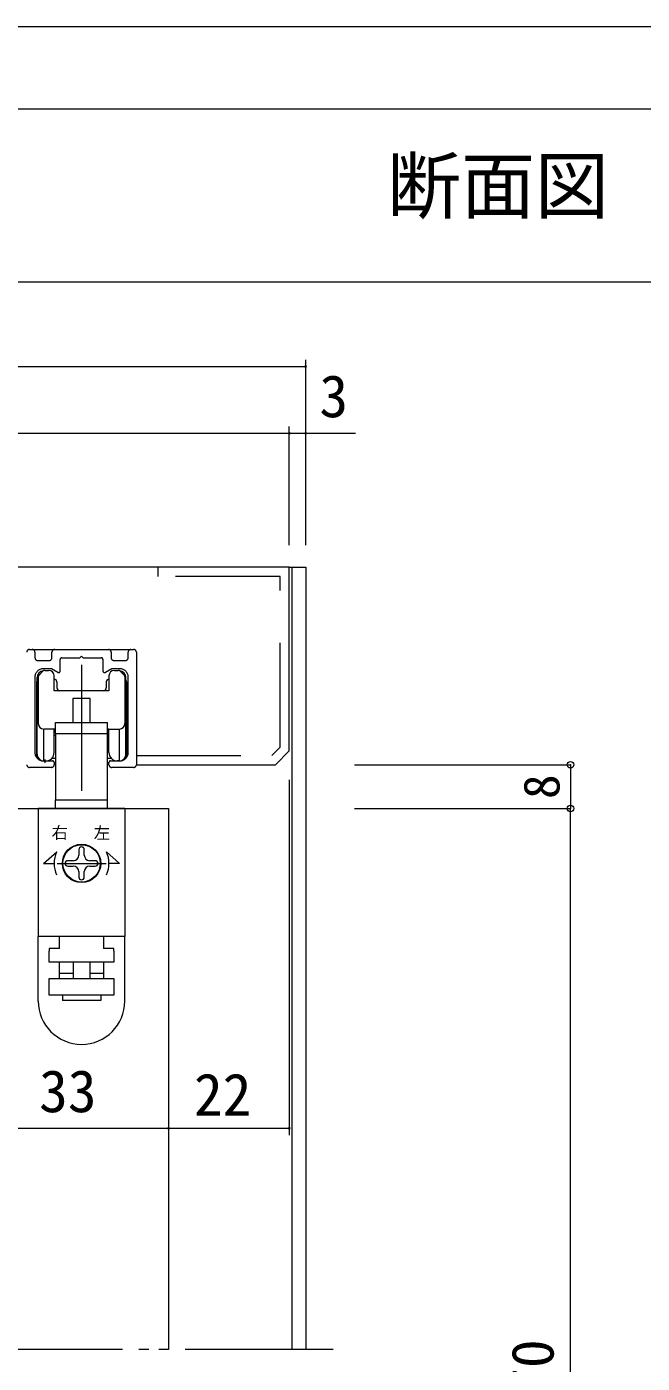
# Model space of a CAD drawing. Units: millimetres on the paper, enlarged 10 times, with parts at other scales. Extents: x -2000 to 2000, y -1385 to 1385.
# Drawn here: x -1081 to -707, y 573 to 1385 of the extents above; entities that cross this region are included whole.
import ezdxf
from ezdxf.enums import TextEntityAlignment as Align

# ---------------------------------------------------------------- set-up
doc = ezdxf.new("R2010")
doc.units = ezdxf.units.MM
doc.header["$LTSCALE"] = 10
doc.header["$PDMODE"] = 32
doc.header["$PDSIZE"] = 4
for name, pattern in [('DOUBLE_CHAIN2', [12.8, 9, -1, 0.6, -0.6, 0.6, -1]), ('USER2', [9.525, 6.35, -3.175]), ('USER3', [31.75, 15.875, -3.175, 3.175, -3.175, 3.175, -3.175]), ('USER4', [50.8, 31.75, -6.35, 6.35, -6.35])]:
    doc.linetypes.add(name, pattern=pattern)
doc.layers.add('1-1_0', color=7, linetype='Continuous', lineweight=20)
doc.layers.add('2-0_18', color=7, linetype='Continuous', lineweight=18)
doc.styles.add('ＭＳ ゴシック', font='')
doc.styles.get('ＭＳ ゴシック').set_extended_font_data('MS Gothic')

msp = doc.modelspace()

# ---------------------------------------------------------------- linework, layer by layer
at = {"layer": '1-1_0'}
for p, q in [((-1950, 1335), (380, 1335)), ((-1950, 1230), (380, 1230))]:
    msp.add_line(p, q, dxfattribs=at)
msp.add_lwpolyline([(-2000, -1385), (2000, -1385), (2000, 1385), (-2000, 1385)], close=True, dxfattribs=at)
at = {"layer": '2-0_18', "color": 4, "lineweight": 9}
for p, q in [((-1577.8, 1178.46), (-911.14, 1178.46)), ((-911.14, 1142.04), (-911.14, 1182.62)), ((-1567.8, 1137.87), (-921.14, 1137.87)), ((-921.14, 1069.79), (-921.14, 1142.04)), ((-921.14, 1069.79), (-921.14, 1142.04)), ((-911.14, 1069.79), (-911.14, 1142.04)), ((-881.47, 936.45), (-750.21, 936.45)), ((-750.21, 936.45), (-750.21, 909.79)), ((-921.14, 927.29), (-921.14, 711.29)), ((-881.47, 909.79), (-750.21, 909.79)), ((-750.21, 145.97), (-750.21, 909.79)), ((-1104.47, 715.45), (-994.47, 715.45)), ((-994.47, 715.45), (-921.14, 715.45))]:
    msp.add_line(p, q, dxfattribs=at)
at = {"layer": '2-0_18', "lineweight": 20}
for p, q in [((-1000.77, 1050.9), (-1000.77, 1056.45)), ((-921.14, 1056.45), (-911.14, 1056.45)), ((-919.47, 1056.45), (-919.47, 580.97)), ((-911.14, 1056.45), (-911.14, 580.97)), ((-1079.05, 1006.46), (-1017.39, 1006.46)), ((-1014.05, 1004.79), (-1014.05, 936.46)), ((-1070.88, 993.3), (-1073.23, 990.94)), ((-1069.7, 993.79), (-1067.39, 993.79)), ((-1027.39, 993.79), (-1025.08, 993.79)), ((-1023.9, 993.3), (-1021.54, 990.94)), ((-1074.72, 986.79), (-1074.72, 942.12)), ((-1073.72, 989.76), (-1073.72, 961.45)), ((-1064.06, 981.45), (-1064.06, 990.45)), ((-1062.39, 986.79), (-1062.39, 983.12)), ((-1032.39, 986.79), (-1032.39, 983.12)), ((-1030.72, 990.45), (-1030.72, 981.45)), ((-1021.06, 989.76), (-1021.06, 961.45)), ((-1020.06, 986.79), (-1020.06, 942.12)), ((-1030.72, 981.45), (-1064.06, 981.45)), ((-1052.72, 976.79), (-1052.72, 962.13)), ((-1042.06, 976.79), (-1052.72, 976.79)), ((-1042.06, 962.13), (-1042.06, 976.79)), ((-1031.53, 955.45), (-1031.53, 962.13)), ((-1064.06, 958.12), (-1070.39, 958.12)), ((-1063.25, 955.45), (-1031.53, 955.45)), ((-1063.25, 955.45), (-1063.25, 915.12)), ((-1031.53, 915.12), (-1031.53, 955.45)), ((-1030.72, 958.12), (-1024.39, 958.12)), ((-1065.33, 940.45), (-1063.25, 940.45)), ((-1031.53, 940.45), (-1029.45, 940.45)), ((-1014.05, 936.45), (-929.47, 936.45)), ((-1063.25, 910.12), (-1031.53, 910.12)), ((-1060.7, 910.12), (-1060.7, 909.79)), ((-1034.03, 909.79), (-1034.03, 910.12)), ((-1031.53, 910.12), (-1031.53, 915.12)), ((-1104.47, 909.79), (-994.47, 909.79)), ((-994.47, 909.79), (-994.47, 580.97)), ((-1073.72, 792.79), (-1073.72, 832.12)), ((-1021.06, 792.79), (-1021.06, 832.12))]:
    msp.add_line(p, q, dxfattribs=at)
at = {"layer": '2-0_18', "linetype": 'USER2', "lineweight": 20}
for p, q in [((-926.69, 1050.9), (-1000.77, 1050.9)), ((-1014.05, 942.01), (-931.77, 942.01))]:
    msp.add_line(p, q, dxfattribs=at)
at = {"layer": '2-0_18', "color": 6, "linetype": 'USER3'}
for p, q in [((-1079.05, 1006.46), (-1077.39, 1006.46)), ((-1075.72, 1004.79), (-1075.72, 1001.46)), ((-1074.05, 999.79), (-1067.05, 999.79)), ((-1065.39, 1001.46), (-1065.39, 1004.79)), ((-1060.39, 993.44), (-1060.39, 1000.46)), ((-1034.39, 1000.46), (-1034.39, 993.44)), ((-1029.39, 1004.79), (-1029.39, 1001.46)), ((-1027.72, 999.79), (-1020.72, 999.79)), ((-1019.05, 1001.46), (-1019.05, 1004.79)), ((-1017.39, 1006.46), (-1015.72, 1006.46)), ((-1075.72, 989.79), (-1075.72, 943.79)), ((-1019.05, 943.79), (-1019.05, 989.79)), ((-1065.72, 934.79), (-1079.05, 934.79)), ((-1070.72, 938.79), (-1065.05, 938.79)), ((-1064.05, 937.79), (-1064.05, 936.46)), ((-1030.72, 936.46), (-1030.72, 937.79)), ((-1029.72, 938.79), (-1024.05, 938.79)), ((-1015.72, 934.79), (-1029.05, 934.79))]:
    msp.add_line(p, q, dxfattribs=at)
at = {"layer": '2-0_18', "color": 3, "linetype": 'USER4'}
msp.add_line((-1047.39, 997.19), (-1047.39, 920.52), dxfattribs=at)
at = {"layer": '2-0_18'}
for p, q in [((-1074.39, 942.79), (-1074.39, 989.46)), ((-1020.39, 942.79), (-1020.39, 989.46)), ((-1070.4, 938.79), (-1070.39, 958.12)), ((-1064.05, 943.79), (-1064.05, 958.12)), ((-1064.05, 954.46), (-1063.25, 954.46)), ((-1030.72, 954.46), (-1031.53, 954.46)), ((-1030.72, 943.79), (-1030.72, 958.12)), ((-1024.37, 938.79), (-1024.39, 958.12)), ((-1070.39, 938.79), (-1069.05, 938.79)), ((-1024.39, 938.79), (-1025.72, 938.79)), ((-1073.72, 909.79), (-1073.72, 832.12)), ((-1021.06, 909.79), (-1073.72, 909.79)), ((-1021.06, 909.79), (-1021.06, 832.12)), ((-1070.49, 876.45), (-1062.51, 883.45)), ((-1052.39, 878.12), (-1055.72, 878.12)), ((-1049.06, 884.79), (-1049.06, 881.45)), ((-1045.72, 881.45), (-1045.72, 884.79)), ((-1039.06, 878.12), (-1042.39, 878.12)), ((-1024.29, 876.45), (-1032.26, 883.45)), ((-1070.49, 876.45), (-1064.06, 876.45)), ((-1062.28, 876.45), (-1032.5, 876.45)), ((-1055.72, 874.79), (-1052.39, 874.79)), ((-1049.06, 871.45), (-1049.06, 868.12)), ((-1045.72, 868.12), (-1045.72, 871.45)), ((-1042.39, 874.79), (-1039.06, 874.79)), ((-1024.29, 876.45), (-1030.72, 876.45)), ((-1021.06, 832.12), (-1073.72, 832.12)), ((-1060.72, 824.79), (-1060.72, 832.12)), ((-1034.06, 832.12), (-1034.06, 824.79)), ((-1060.72, 824.79), (-1067.06, 824.79)), ((-1067.06, 824.79), (-1067.06, 823.12)), ((-1027.72, 824.79), (-1034.06, 824.79)), ((-1027.72, 823.12), (-1027.72, 824.79)), ((-1027.72, 823.12), (-1027.72, 816.45)), ((-1060.72, 809.79), (-1060.72, 816.45)), ((-1052.39, 816.45), (-1052.39, 806.45)), ((-1042.39, 816.45), (-1042.39, 806.45)), ((-1034.06, 816.45), (-1034.06, 809.79)), ((-1067.06, 796.45), (-1067.06, 806.45)), ((-1067.06, 806.45), (-1027.72, 806.45)), ((-1060.72, 809.79), (-1052.39, 809.79)), ((-1060.72, 806.45), (-1060.72, 809.79)), ((-1059.06, 796.45), (-1059.06, 793.12))]:
    msp.add_line(p, q, dxfattribs=at)
at = {"layer": '2-0_18', "color": 2}
msp.add_line((-1069.73, 939.59), (-1069.73, 937.65), dxfattribs=at)
at = {"layer": '2-0_18', "linetype": 'DOUBLE_CHAIN2', "lineweight": 20}
msp.add_line((-894.47, 580.97), (-1594.47, 580.97), dxfattribs=at)
at = {"layer": '2-0_18', "color": 4, "lineweight": 9}
msp.add_lwpolyline([(-921.14, 1137.87), (-911.14, 1137.87), (-880.86, 1137.87)], dxfattribs=at)
at = {"layer": '2-0_18', "lineweight": 20}
for points in [[(-929.47, 936.45), (-921.14, 944.79), (-921.14, 1056.45), (-1567.8, 1056.45), (-1567.8, 944.79), (-1559.47, 936.45)], [(-1063.25, 955.45), (-1063.25, 962.13), (-1031.53, 962.13)], [(-1063.25, 910.12), (-1063.25, 915.12), (-1031.53, 915.12)]]:
    msp.add_lwpolyline(points, dxfattribs=at)
at = {"layer": '2-0_18', "linetype": 'USER2', "lineweight": 20}
msp.add_lwpolyline([(-931.77, 942.01), (-926.69, 947.09), (-926.69, 1050.9)], dxfattribs=at)
at = {"layer": '2-0_18', "color": 6, "linetype": 'USER3'}
for points in [[(-1063.72, 1006.46), (-1047.39, 1006.46), (-1031.05, 1006.46)], [(-1059.39, 1001.46), (-1048.39, 1001.46), (-1047.39, 1002.46), (-1046.39, 1001.46), (-1035.39, 1001.46)], [(-1061.89, 992.58), (-1065.72, 994.79), (-1070.72, 994.79)], [(-1024.05, 994.79), (-1029.05, 994.79), (-1032.89, 992.58)]]:
    msp.add_lwpolyline(points, dxfattribs=at)
at = {"layer": '2-0_18'}
for points in [[(-1027.72, 816.45), (-1067.06, 816.45), (-1067.06, 823.12)], [(-1027.72, 806.45), (-1027.72, 796.45), (-1067.06, 796.45)], [(-1042.39, 809.79), (-1034.06, 809.79), (-1034.06, 806.45)], [(-1035.72, 796.45), (-1035.72, 793.12), (-1059.06, 793.12)]]:
    msp.add_lwpolyline(points, dxfattribs=at)
for radius in [11.67, 11.33]:
    msp.add_circle((-1047.39, 876.45), radius, dxfattribs=at)
at = {"layer": '2-0_18', "color": 4, "lineweight": 9}
for centre, start, end in [((-911.14, 1178.46), 0, 180), ((-911.14, 1178.46), 180, 0), ((-921.14, 1137.87), 0, 180), ((-921.14, 1137.87), 0, 180), ((-921.14, 1137.87), 180, 0), ((-921.14, 1137.87), 180, 0), ((-911.14, 1137.87), 0, 180), ((-911.14, 1137.87), 180, 0), ((-994.47, 715.45), 0, 180), ((-994.47, 715.45), 180, 0), ((-921.14, 715.45), 0, 180), ((-921.14, 715.45), 180, 0)]:
    msp.add_arc(centre, 0.521, start, end, dxfattribs=at)
at = {"layer": '2-0_18', "color": 6, "linetype": 'USER3'}
for centre, radius, start, end in [((-1079.05, 1004.79), 1.67, 90, 180), ((-1077.39, 1004.79), 1.67, 360, 90), ((-1074.05, 1001.46), 1.67, 180, 270), ((-1067.05, 1001.46), 1.67, 270, 0), ((-1063.72, 1004.79), 1.67, 90, 180), ((-1059.39, 1000.46), 1, 90, 180), ((-1035.39, 1000.46), 1, 0, 90), ((-1031.05, 1004.79), 1.67, 360, 90), ((-1027.72, 1001.46), 1.67, 180, 270), ((-1020.72, 1001.46), 1.67, 270, 0), ((-1017.39, 1004.79), 1.67, 90, 180), ((-1015.72, 1004.79), 1.67, 360, 90), ((-1070.72, 989.79), 5, 90, 180), ((-1061.39, 993.44), 1, 240, 0), ((-1033.39, 993.44), 1, 180, 300), ((-1024.05, 989.79), 5, 0, 90), ((-1070.72, 943.79), 5, 180, 270), ((-1024.05, 943.79), 5, 270, 0), ((-1079.05, 936.46), 1.67, 180, 270), ((-1065.72, 936.46), 1.67, 270, 0), ((-1065.05, 937.79), 1, 360, 90), ((-1029.72, 937.79), 1, 90, 180), ((-1029.05, 936.46), 1.67, 180, 270), ((-1015.72, 936.46), 1.67, 270, 0)]:
    msp.add_arc(centre, radius, start, end, dxfattribs=at)
at = {"layer": '2-0_18'}
for centre, radius, start, end in [((-1070.39, 989.46), 4, 94.64843, 180), ((-1024.39, 989.46), 4, 0, 85.35157), ((-1070.39, 942.79), 4, 180, 270), ((-1069.05, 943.79), 5, 270, 0), ((-1025.72, 943.79), 5, 180, 270), ((-1024.39, 942.79), 4, 270, 0), ((-1047.39, 884.79), 1.67, 90, 180), ((-1047.39, 884.79), 1.67, 0, 90), ((-1047.39, 876.45), 16.67, 155.16542, 204.83459), ((-1055.72, 876.45), 1.67, 90, 180), ((-1052.39, 881.45), 3.33, 270, 0), ((-1042.39, 881.45), 3.33, 180, 270), ((-1039.06, 876.45), 1.67, 0, 90), ((-1047.39, 876.45), 16.67, 335.16541, 24.83458), ((-1055.72, 876.45), 1.67, 180, 270), ((-1052.39, 871.45), 3.33, 0, 90), ((-1042.39, 871.45), 3.33, 90, 180), ((-1039.06, 876.45), 1.67, 270, 0), ((-1047.39, 868.12), 1.67, 180, 270), ((-1047.39, 868.12), 1.67, 270, 0)]:
    msp.add_arc(centre, radius, start, end, dxfattribs=at)
at = {"layer": '2-0_18', "lineweight": 20}
for centre, radius, start, end in [((-1069.7, 992.12), 1.67, 90, 135), ((-1067.39, 990.45), 3.33, 360, 90), ((-1027.39, 990.45), 3.33, 90, 180), ((-1025.08, 992.12), 1.67, 45, 90), ((-1073.06, 986.79), 1.67, 143.10953, 180), ((-1072.06, 989.76), 1.67, 135, 180), ((-1064.06, 986.79), 1.67, 360, 90), ((-1060.72, 983.12), 1.67, 180, 270), ((-1034.06, 983.12), 1.67, 270, 0), ((-1030.72, 986.79), 1.67, 90, 180), ((-1022.72, 989.76), 1.67, 0, 45), ((-1021.72, 986.79), 1.67, 0, 36.78801), ((-1070.39, 961.45), 3.33, 180, 270), ((-1024.39, 961.45), 3.33, 270, 360), ((-1064.06, 954.79), 3.33, 75.95044, 90), ((-1030.72, 954.79), 3.33, 90, 104.0179), ((-1073.06, 942.12), 1.67, 180, 245.90184), ((-1021.72, 942.12), 1.67, 294.19339, 360), ((-1047.39, 792.79), 26.33, 180, 0)]:
    msp.add_arc(centre, radius, start, end, dxfattribs=at)
at = {"layer": '2-0_18', "color": 4}
for p in [(-750.21, 936.45), (-750.21, 909.79)]:
    msp.add_point(p, dxfattribs=at)

# ---------------------------------------------------------------- texts
at = {"layer": '1-1_0', "style": 'ＭＳ ゴシック'}
msp.add_text('断面図', height=32.99, dxfattribs=at).set_placement((-861.74, 1261.98), align=Align.BOTTOM_LEFT)
at = {"layer": '2-0_18', "style": 'ＭＳ ゴシック'}
for s, height, p in [('3', 25.66, (-902.8, 1139.96)), ('右', 7.33, (-1065.62, 889.32)), ('左', 7.33, (-1040.03, 889.12)), ('33', 25.66, (-1073.19, 717.54)), ('22', 25.66, (-979.06, 715.45))]:
    msp.add_text(s, height=height, dxfattribs=at).set_placement(p, align=Align.BOTTOM_LEFT)
for s, height, p in [('8', 21.99, (-750.21, 915.62)), ('DH:1,970', 25.66, (-752.72, 447.54))]:
    msp.add_text(s, height=height, rotation=90, dxfattribs=at).set_placement(p, align=Align.BOTTOM_LEFT)

doc.saveas('drawing.dxf')
